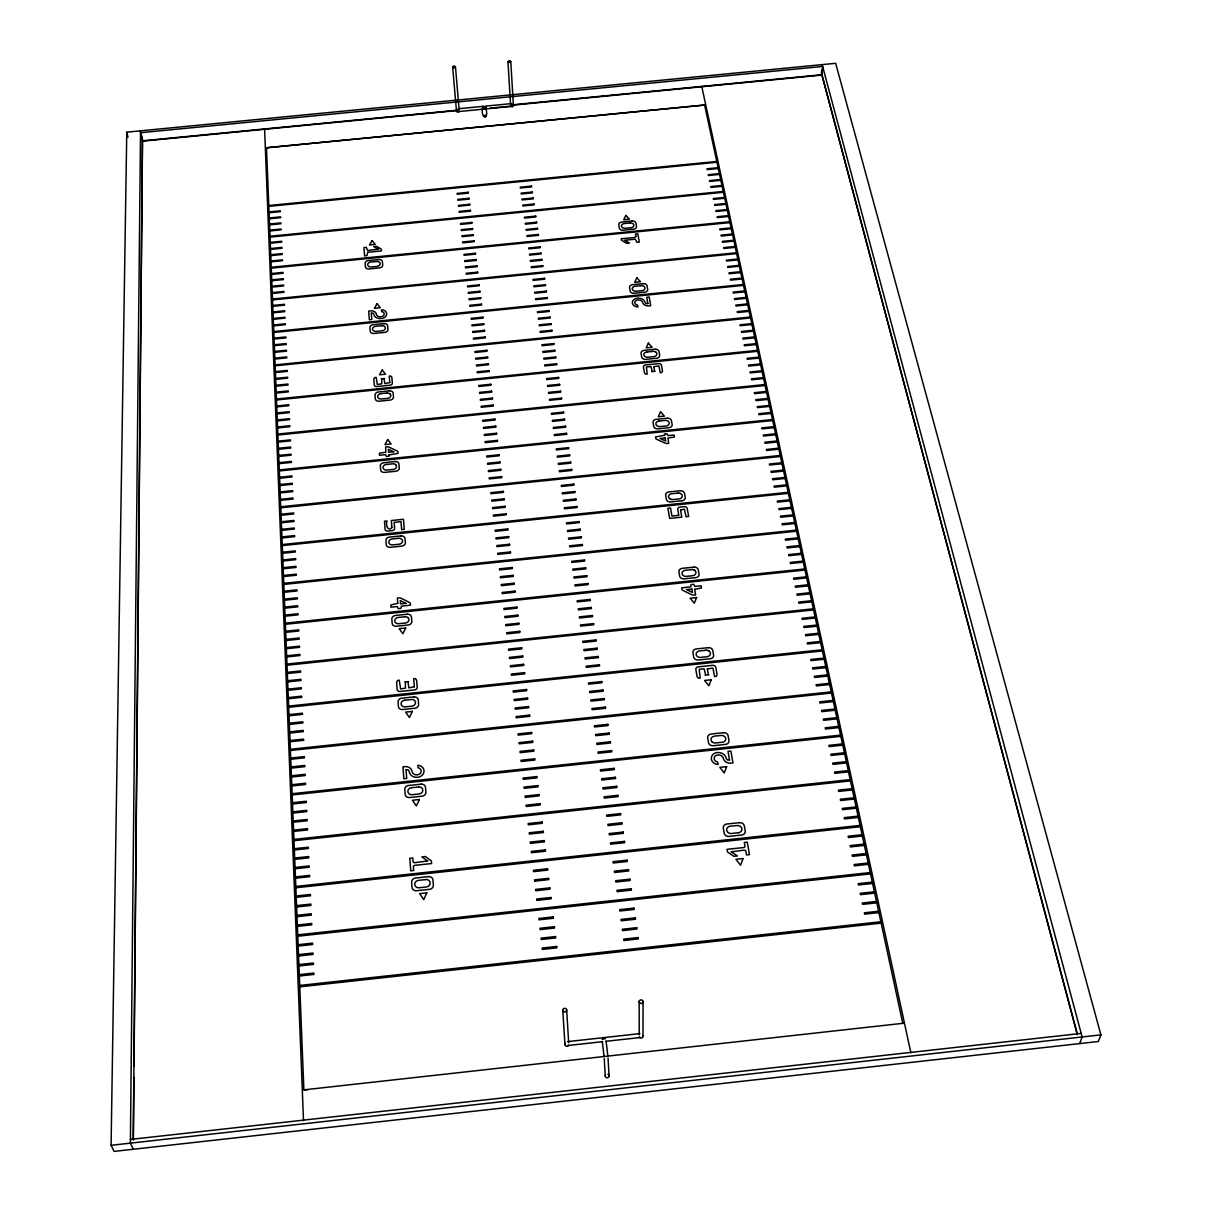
<?xml version="1.0" encoding="UTF-8"?>
<svg xmlns="http://www.w3.org/2000/svg" width="1212" height="1212" viewBox="0 0 1212 1212"><rect width="100%" height="100%" fill="white"/><g stroke="black" fill="none" stroke-linecap="round" stroke-linejoin="round"><path stroke-width="1.5" d="M642.996 1036.502L643.057 1001.476M133.244 1139.644L142.44 140.819L456.788 110.247M133.365 1139.886L133.926 1077.392M134.032 1066.121L142.531 139.274L141.683 135.699M140.531 130.835L130.396 1143.143L133.275 1149.264M111.095 1145.295L126.76 132.169L835.659 63.312L1100.905 1034.881L1098.345 1041.502L114.079 1151.4L111.095 1145.295L1100.905 1034.881M704.611 105.035L266.488 147.773L704.611 105.035L902.834 1023.579M511.994 104.959L511.934 103.929L510.555 104.05L507.949 61.691L509.237 60.6L510.767 61.418L513.433 105.868L512.191 106.944L510.676 106.126M510.767 61.418L509.494 62.494L507.949 61.691M485.694 107.701C489.784 121.245 479.77 119.155 482.83 106.338M483.558 116.14L484.133 115.261M459.197 110.898C459.636 113.443 454.53 111.625 457.424 110.383M455.47 66.751C452.743 70.402 452.015 63.706 455.47 66.751L459.09 109.065M821.751 69.599L821.433 73.25L1077.286 1034.563M1079.68 1043.577L1082.134 1036.972L822.16 64.63M483.679 107.201L484.83 106.565M485.664 108.429L483.982 108.429M567.564 1041.638L639.951 1033.609M567.973 1045.517L602.546 1041.684M605.833 1041.32L640.375 1037.502M266.488 147.773L303.879 1089.861L902.895 1023.322M307.696 1089.694L303.879 1089.861M130.441 1139.431L1081.18 1033.412M295.804 886.442L860.156 825.402M295.849 887.775L860.444 826.69M296.183 896.001L310.439 894.456L310.499 895.789L296.228 897.334M862.171 834.704L848.142 836.235L848.415 837.522L862.459 836.007M296.561 905.622L310.863 904.076L310.923 905.425L296.607 906.97M864.201 844.082L850.127 845.597L850.4 846.915L864.474 845.385M534.643 881.154L548.854 879.609L548.703 878.291L534.492 879.836L534.659 881.306M296.94 915.318L311.287 913.757L311.348 915.105L297.001 916.666M866.232 853.506L852.112 855.036L852.4 856.354L866.519 854.824M297.334 925.059L311.726 923.483L311.772 924.847L297.379 926.407M868.277 862.989L854.127 864.52L854.399 865.838L868.565 864.307M297.728 934.861L870.337 872.534M297.773 936.225L870.625 873.867M298.107 944.709L312.59 943.133L312.651 944.496L298.167 946.087M872.413 882.109L858.172 883.669L858.46 885.002L872.701 883.442M298.5 954.617L313.014 953.041L313.075 954.42L298.561 956.01M874.488 891.759L860.217 893.32L860.49 894.668L874.791 893.108M298.894 964.601L313.453 963.01L313.514 964.388L298.955 965.979M876.594 901.47L862.262 903.031L862.55 904.379L876.882 902.819M299.303 974.63L313.908 973.039L313.969 974.433L299.349 976.024M878.7 911.227L864.338 912.803L864.626 914.166L878.988 912.591M299.728 985.447L880.972 921.741M299.788 986.841L881.26 923.12M291.41 775.786L305.151 774.317L305.197 775.559L291.456 777.013M836.901 717.655L823.372 719.095L823.615 720.307L837.159 718.852M291.759 784.725L305.545 783.24L305.591 784.497L291.804 785.967M838.78 726.352L825.205 727.806L825.463 729.018L839.037 727.564M292.122 793.724L840.673 735.123M292.168 794.966L840.931 736.335M292.471 802.738L306.333 801.253L306.394 802.511L292.531 803.995M842.567 743.91L828.917 745.365L829.175 746.592L842.84 745.122M292.834 811.828L306.742 810.343L306.787 811.601L292.88 813.085M844.476 752.758L830.796 754.212L831.053 755.455L844.749 753.985M293.198 820.963L307.136 819.463L307.197 820.736L293.243 822.236M846.4 761.651L832.674 763.121L832.947 764.363L846.673 762.893M293.562 830.159L307.545 828.66L307.59 829.932L293.622 831.432M848.339 770.605L834.568 772.074L834.841 773.332L848.597 771.847M293.94 839.416L850.279 779.619M293.986 840.704L850.551 780.876M294.304 848.703L308.363 847.188L308.409 848.476L294.349 849.991M852.233 788.664L838.386 790.148L838.659 791.406L852.506 789.921M294.667 858.051L308.772 856.536L308.833 857.838L294.728 859.353M854.202 797.769L840.325 799.253L840.583 800.526L854.475 799.026M295.046 867.459L309.181 865.929L309.242 867.247L295.092 868.762M856.172 806.919L842.264 808.419L842.522 809.692L856.445 808.192M295.425 876.912L309.605 875.382L309.651 876.7L295.47 878.23M858.172 816.13L844.203 817.63L844.476 818.918L858.444 817.418M286.638 655.783L299.864 654.389L299.909 655.54L286.683 656.919M811.661 600.728L798.632 602.106L798.859 603.212L811.888 601.849M286.971 664.07L813.388 608.803M287.017 665.221L813.631 609.939M287.305 672.357L300.591 670.963L300.652 672.13L287.35 673.524M815.146 616.893L802.041 618.271L802.283 619.408L815.388 618.029M287.638 680.72L300.97 679.326L301.015 680.477L287.683 681.886M816.903 625.044L803.768 626.422L804.01 627.558L817.146 626.18M287.971 689.128L301.334 687.719L301.379 688.886L288.017 690.295M818.676 633.225L805.495 634.618L805.738 635.755L818.918 634.376M288.305 697.582L301.712 696.173L301.758 697.339L288.35 698.763M820.448 641.466L807.237 642.86L807.48 644.011L820.691 642.618M288.638 706.096L822.236 649.768M288.683 707.278L822.478 650.92M288.986 714.625L302.455 713.201L302.515 714.383L289.032 715.807M824.039 658.071L810.752 659.48L811.01 660.631L824.281 659.237M289.32 723.216L302.833 721.776L302.894 722.973L289.365 724.412M825.842 666.448L812.525 667.857L812.782 669.024L826.099 667.615M289.668 731.851L303.212 730.412L303.273 731.624L289.713 733.063M827.66 674.857L814.312 676.281L814.555 677.447L827.917 676.038M290.001 740.547L303.591 739.108L303.651 740.305L290.062 741.759M829.493 683.326L816.1 684.75L816.358 685.916L829.735 684.507M290.365 749.289L831.326 691.855M290.41 750.516L831.583 693.037M290.698 758.061L304.363 756.606L304.424 757.833L290.759 759.288M833.174 700.385L819.721 701.824L819.963 703.021L833.432 701.581M291.047 766.893L304.757 765.439L304.818 766.666L291.107 768.135M835.038 708.99L821.539 710.429L821.781 711.641L835.295 710.202M425.745 879.594L418.61 880.336A4.227 3.757 -12.9 0 0 414.777 884.502A4.227 3.757 -12.9 0 0 415.822 886.639L416.64 887.245A4.227 3.757 -12.9 0 0 419.216 887.745L426.351 886.987A4.227 3.757 -12.5 0 0 429.124 880.579L428.306 880.094A4.227 3.757 -12.5 0 0 425.73 879.488M281.926 536.901L294.637 535.598L294.683 536.643L281.972 537.961M786.633 484.845L774.104 486.148L774.317 487.179L786.861 485.876M282.229 544.552L788.239 492.314M282.275 545.612L788.467 493.345M282.532 552.217L295.304 550.899L295.349 551.96L282.578 553.278M789.86 499.783L777.256 501.086L777.483 502.132L790.072 500.829M282.835 559.929L295.652 558.611L295.698 559.686L282.881 561.005M791.481 507.298L778.846 508.616L779.074 509.661L791.709 508.343M283.154 567.686L295.986 566.352L296.031 567.443L283.184 568.761M793.118 514.858L780.452 516.176L780.679 517.236L793.345 515.918M283.456 575.488L296.334 574.155L296.379 575.23L283.502 576.564M794.754 522.463L782.058 523.781L782.285 524.841L794.981 523.523M283.775 583.336L796.405 530.129M283.82 584.426L796.632 531.189M284.078 591.198L297.016 589.85L297.076 590.956L284.123 592.304M798.057 537.795L785.3 539.113L785.527 540.188L798.299 538.855M284.396 599.122L297.364 597.774L297.425 598.88L284.441 600.228M799.723 545.521L786.936 546.839L787.164 547.915L799.965 546.597M284.714 607.091L297.728 605.727L297.773 606.848L284.759 608.197M801.405 553.278L788.588 554.611L788.815 555.702L801.647 554.354M285.032 615.09L298.076 613.742L298.122 614.848L285.078 616.211M803.086 561.08L790.239 562.429L790.466 563.504L803.329 562.171M285.35 623.165L804.783 568.943M285.396 624.286L805.026 570.034M285.668 631.24L298.788 629.861L298.834 630.997L285.714 632.361M806.495 576.821L793.557 578.169L793.799 579.26L806.722 577.912M285.987 639.375L299.137 637.997L299.197 639.133L286.032 640.512M808.207 584.745L795.239 586.108L795.481 587.214L808.434 585.85M286.32 647.556L299.5 646.178L299.561 647.314L286.365 648.693M809.919 592.713L796.935 594.077L797.163 595.198L810.161 593.835M411.58 787.709L418.504 786.997M277.275 419.913L289.486 418.685L289.532 419.655L277.321 420.897M761.984 370.736L749.955 371.963L750.152 372.917L762.197 371.69M277.563 426.957L289.789 425.715L289.835 426.7L277.593 427.942M763.469 377.614L751.41 378.841L751.607 379.795L763.681 378.568M277.851 434.047L764.969 384.522M277.881 435.032L765.166 385.492M278.124 441.138L290.41 439.88L290.456 440.88L278.169 442.122M766.454 391.446L754.334 392.673L754.546 393.642L766.666 392.415M278.412 448.273L290.728 447.031L290.774 448.016L278.442 449.273M767.969 398.415L755.803 399.657L756.015 400.627L768.181 399.384M278.699 455.454L291.047 454.197L291.092 455.197L278.73 456.454M769.484 405.414L757.288 406.656L757.5 407.641L769.696 406.399M278.972 462.681L291.365 461.408L291.41 462.423L279.018 463.681M770.999 412.459L758.788 413.701L758.985 414.686L771.211 413.428M279.275 469.938L772.529 419.549M279.305 470.953L772.741 420.534M279.563 477.225L292.001 475.952L292.047 476.967L279.593 478.24M774.059 426.639L761.787 427.897L762 428.881L774.271 427.639M279.851 484.542L292.334 483.27L292.38 484.285L279.881 485.573M775.604 433.79L763.302 435.047L763.515 436.047L775.816 434.79M280.139 491.905L292.653 490.633L292.698 491.648L280.184 492.936M777.15 440.971L764.817 442.228L765.03 443.244L777.377 441.971M280.426 499.314L292.971 498.026L293.016 499.056L280.472 500.344M778.71 448.198L766.348 449.455L766.56 450.47L778.937 449.197M280.729 506.767L780.286 455.47M280.775 507.813L780.498 456.469M281.032 514.236L293.637 512.934L293.683 513.979L281.063 515.282M781.861 462.742L769.423 464.014L769.635 465.029L782.073 463.757M281.32 521.751L293.971 520.448L294.016 521.493L281.366 522.796M783.437 470.074L770.968 471.362L771.196 472.377L783.664 471.089M281.623 529.311L294.304 528.008L294.349 529.053L281.669 530.356M785.028 477.437L772.529 478.725L772.756 479.755L785.255 478.467M404.853 616.772L398.293 617.438A3.878 3.181 -9.1 0 0 396.051 618.332A3.878 3.181 -9.1 0 0 394.733 620.968A3.878 3.181 -9.1 0 0 395.688 622.771L396.445 623.286A3.878 3.181 -9.1 0 0 398.793 623.695L405.369 623.029A3.878 3.181 -8.9 0 0 407.611 622.12A3.878 3.181 -8.9 0 0 408.914 619.483A3.878 3.181 -8.9 0 0 407.944 617.605M705.99 650.268L699.339 650.95A3.954 3.288 3.1 0 0 697.233 656.434L698.036 656.965A3.954 3.288 3.1 0 0 700.491 657.389L707.157 656.707A3.954 3.288 3.4 0 0 709.232 651.117M404.687 700.248L411.429 699.551A3.984 3.363 -9.7 0 1 413.837 699.9L414.61 700.521A3.984 3.363 -9.7 0 1 411.974 706.157L405.232 706.854A3.984 3.348 -10 0 1 402.808 706.414L402.036 705.884A3.984 3.348 -10 0 1 404.687 700.157M272.518 299.925L736.699 253.626M272.745 305.454L284.441 304.288L284.487 305.182L272.776 306.348M737.866 259.02L726.321 260.186L726.503 261.05L738.063 259.898M273.003 311.923L284.729 310.757L284.775 311.651L273.033 312.832M739.229 265.352L727.654 266.504L727.836 267.382L739.426 266.231M273.261 318.438L285.017 317.256L285.047 318.165L273.291 319.332M740.608 271.7L729.003 272.851L729.185 273.745L740.79 272.579M273.518 324.967L285.305 323.786L285.335 324.695L273.548 325.876M741.986 278.078L730.351 279.245L730.533 280.139L742.168 278.972M273.776 331.558L743.365 284.502M273.821 332.467L743.562 285.396M274.033 338.133L285.88 336.951L285.926 337.875L274.079 339.057M744.759 290.941L733.063 292.107L733.26 293.001L744.956 291.834M274.306 344.769L286.168 343.587L286.214 344.496L274.336 345.693M746.153 297.41L734.442 298.591L734.623 299.485L746.35 298.303M274.563 351.435L286.471 350.238L286.502 351.162L274.594 352.359M747.562 303.909L735.82 305.091L736.002 306L747.759 304.818M274.836 358.131L286.759 356.934L286.805 357.873L274.866 359.07M748.971 310.454L737.199 311.635L737.396 312.544L749.167 311.363M275.094 364.888L750.395 317.029M275.139 365.812L750.592 317.953M275.366 371.63L287.35 370.417L287.395 371.357L275.397 372.569M751.819 323.619L739.987 324.816L740.184 325.725L752.016 324.543M275.639 378.432L287.653 377.22L287.698 378.159L275.669 379.371M753.243 330.255L741.38 331.452L741.577 332.376L753.455 331.179M275.912 385.249L287.956 384.037L288.001 384.992L275.942 386.204M754.682 336.921L742.804 338.118L743.001 339.042L754.894 337.845M276.185 392.127L288.259 390.9L288.305 391.855L276.215 393.082M756.136 343.617L744.213 344.829L744.41 345.753L756.333 344.556M276.457 399.036L757.591 350.359M276.487 399.99L757.788 351.298M276.73 405.944L288.865 404.717L288.91 405.687L276.76 406.914M759.045 357.116L747.077 358.328L747.274 359.267L759.257 358.055M277.003 412.913L289.168 411.686L289.214 412.656L277.048 413.883M760.515 363.918L748.516 365.13L748.713 366.069L760.727 364.857M678.069 493.117L671.766 493.738A3.742 2.954 1.1 0 0 668.766 495.663A3.742 2.954 1.1 0 0 669.706 498.693L670.478 499.147M691.658 569.61L685.189 570.261A3.833 3.121 2 0 0 683.098 575.473L683.901 575.958A3.833 3.121 2 0 0 686.28 576.367L692.764 575.7A3.848 3.121 2.2 0 0 694.809 570.413M268.776 205.525L716.792 161.454M268.806 206.358L716.974 162.256M269.034 211.918L280.32 210.812L280.366 211.645L269.064 212.767M718.155 167.695L706.99 168.801L707.157 169.619L718.322 168.513M269.261 217.963L280.593 216.842L280.623 217.675L269.306 218.796M719.413 173.589L708.232 174.695L708.414 175.513L719.595 174.407M269.503 224.023L280.866 222.902L280.896 223.75L269.534 224.856M720.701 179.512L709.49 180.618L709.671 181.436L720.882 180.33M269.746 230.113L281.123 228.992L281.169 229.825L269.776 230.962M721.988 185.451L710.747 186.572L710.929 187.39L722.155 186.284M269.988 236.249L723.276 191.451M270.034 237.097L723.458 192.284M270.231 242.37L281.669 241.249L281.699 242.097L270.276 243.233M724.564 197.435L713.277 198.556L713.459 199.389L724.746 198.268M270.488 248.551L281.941 247.415L281.972 248.278L270.518 249.399M725.867 203.465L714.565 204.586L714.732 205.419L726.049 204.298M270.73 254.747L282.214 253.611L282.245 254.475L270.761 255.611M537.477 228.326L526.084 229.447L526.19 230.295L537.598 229.174L537.461 228.22M727.185 209.525L715.837 210.646L716.019 211.494L727.367 210.373M270.973 260.989L282.487 259.838L282.517 260.716L271.003 261.853M728.488 215.615L717.125 216.736L717.307 217.584L728.67 216.463M271.23 267.261L729.806 221.735M271.261 268.14L730.003 222.599M271.473 273.533L283.032 272.382L283.078 273.261L271.503 274.412M731.139 227.871L719.716 229.007L719.898 229.856L731.321 228.72M271.73 279.866L283.32 278.715L283.35 279.593L271.761 280.745M732.472 234.037L721.034 235.173L721.216 236.037L732.654 234.901M271.973 286.214L283.593 285.062L283.638 285.941L272.018 287.092M733.805 240.249L722.337 241.385L722.519 242.249L734.002 241.112M272.23 292.592L283.881 291.441L283.911 292.319L272.261 293.486M735.154 246.475L723.655 247.627L723.837 248.49L735.351 247.339M272.488 299.031L736.502 252.747M646.89 351.98L652.889 351.404M380.992 393.658L387.052 393.052M659.01 421.079L665.161 420.473A3.651 2.818 0.5 0 1 667.403 420.746L668.16 421.261A3.651 2.818 0.5 0 1 669.069 424.064A3.651 2.818 0.5 0 1 666.161 425.973L659.995 426.579A3.636 2.818 0.4 0 1 657.752 426.23L656.995 425.791A3.636 2.818 0.4 0 1 656.086 422.912A3.636 2.818 0.4 0 1 658.995 421.003M386.461 464.454L392.688 463.832A3.681 2.863 -7.8 0 1 394.915 464.12L395.627 464.65M458.636 108.732L483.8 106.292M485.754 106.095L510.888 103.656M513.312 104.747L821.948 74.72L1077.377 1034.306M456.818 110.58L142.516 141.168L140.501 132.729L822.645 66.448L821.933 75.068L513.282 105.096M490.496 108.095L512.055 106.005M458.924 111.534L511.161 106.459M381.704 325.695L375.781 326.286A3.5 2.591 -7.3 0 0 372.811 327.982A3.5 2.591 -7.3 0 0 373.402 330.649L374.069 331.058A3.5 2.591 -7.3 0 0 376.19 331.391L382.128 330.8A3.5 2.591 -7.2 0 0 385.098 329.028A3.5 2.591 -7.2 0 0 384.492 326.361M485.194 106.565L486.224 107.201M485.497 115.125L486.285 115.867M680.386 493.481L681.159 493.951A3.742 2.954 1.3 0 1 682.098 496.89A3.742 2.954 1.3 0 1 679.114 498.905L672.796 499.526A3.742 2.954 1.1 0 1 670.478 499.162M694.037 570.004L694.824 570.488M655.813 352.147L655.086 351.738A3.56 2.682 0 0 0 652.874 351.328M389.916 393.824L389.234 393.4A3.591 2.727 -7.5 0 0 387.052 392.976M709.247 651.208L708.444 650.692A3.954 3.288 3.4 0 0 705.975 650.177M712.141 741.956L712.989 742.501A4.06 3.469 4.8 0 0 715.504 742.971L722.352 742.259A4.06 3.469 5.1 0 0 725.7 738.411A4.06 3.469 5.1 0 0 724.488 736.457L723.64 735.911A4.06 3.469 5.1 0 0 721.125 735.457L714.292 736.154A4.06 3.469 4.8 0 0 712.141 741.956M407.944 617.681L407.202 617.181A3.878 3.181 -8.9 0 0 404.838 616.696M126.76 132.169L128.002 137.229M701.748 86.416L910.879 1052.849M606.106 1041.138L607.818 1055.682M484.921 116.004L485.042 116.943M483.406 106.792L483.527 107.732M602.319 1041.562L604.015 1056.106M608.045 1058.031L609.045 1075.802M604.243 1058.455L605.288 1076.226M457.712 109.201L457.803 110.231M452.652 67.024L456.515 111.398M562.777 1010.338L564.974 1044.683M566.671 1009.914L568.67 1042.684M264.595 128.942L303.5 1120.615M639.163 1001.43L639.209 1034.866M568.61 1045.183A1.909 1.803 -3.7 0 1 565.883 1046.017A1.909 1.803 -3.7 0 1 565.383 1043.365M602.137 1039.563A1.909 0.803 -7.3 0 1 602.334 1039.351M602.622 1039.154A1.909 0.803 -7.3 0 1 603.47 1038.851M603.955 1038.76A1.909 0.803 -7.3 0 1 605.303 1038.851M642.86 1035.593A1.909 1.788 5.5 0 1 641.83 1037.911A1.909 1.788 5.5 0 1 639.345 1036.911M607.909 1074.362A1.894 1.803 2.1 0 1 608.909 1076.726A1.894 1.803 2.1 0 1 606.424 1077.665A1.894 1.803 2.1 0 1 605.424 1075.302M655.798 352.071A3.56 2.682 0 0 1 656.692 354.813A3.56 2.682 0 0 1 653.844 356.631L647.829 357.222A3.545 2.682 -0.2 0 1 645.632 356.889L644.905 356.464A3.545 2.682 -0.2 0 1 644.026 353.737A3.545 2.682 -0.2 0 1 646.875 351.919M691.643 569.519A3.848 3.121 2.2 0 1 694.021 569.913M678.053 493.026A3.742 2.954 1.3 0 1 680.371 493.405M386.461 464.378A3.681 2.863 -8 0 0 383.34 466.332A3.681 2.863 -8 0 0 383.977 469.271L384.689 469.726A3.681 2.863 -8 0 0 386.916 470.089L393.158 469.468A3.681 2.863 -7.8 0 0 396.263 467.514A3.681 2.863 -7.8 0 0 395.627 464.575M379.326 262.156A3.424 2.469 -6.9 0 1 379.901 264.701A3.424 2.469 -6.9 0 1 377.008 266.398L371.22 266.958A3.424 2.469 -7.1 0 1 369.145 266.655L368.493 266.261A3.424 2.469 -7.1 0 1 367.918 263.716A3.424 2.469 -7.1 0 1 370.811 262.019L376.599 261.534A3.424 2.469 -6.9 0 1 378.659 261.762M380.977 393.582A3.591 2.727 -7.6 0 0 377.947 395.445A3.591 2.727 -7.6 0 0 378.553 398.248L379.25 398.672A3.591 2.727 -7.6 0 0 381.416 399.021L387.507 398.415A3.591 2.727 -7.5 0 0 390.537 396.551A3.591 2.727 -7.5 0 0 389.916 393.748M381.689 325.634A3.5 2.591 -7.2 0 1 383.81 325.952M411.565 787.618A4.106 3.545 -11.1 0 0 408.853 793.663L409.656 794.224A4.106 3.545 -11.1 0 0 412.141 794.693L419.079 793.981A4.106 3.545 -10.8 0 0 421.776 787.921L420.988 787.467A4.106 3.545 -10.8 0 0 418.488 786.891M397.763 603.334L390.794 604.97L390.961 607.182L397.203 606.561L398.187 608.666L400.899 608.394L401.399 606.167L410.489 605.152L410.368 603.727A2 1.636 -8.6 0 0 409.505 602.515L401.202 598.319A4.03 3.272 -8.9 0 0 398.687 597.895L397.354 598.031L397.763 603.334M391.885 527.478C388.279 532.432 385.083 524.508 387.128 520.963L384.492 521.236L385.098 529.235A2.651 2.106 -8.5 0 0 387.901 531.068L392.127 530.629A2.651 2.106 -8.4 0 0 394.612 528.25L394.158 522.357L401.005 521.66L401.657 529.659L404.293 529.386L403.475 519.281L391.355 520.539L391.885 527.478M388.87 454.985L388.976 456.288L386.386 456.56L385.613 454.682L379.538 455.242L379.386 453.227L385.84 452.258L385.643 446.955L386.916 446.834A3.818 2.954 -7.9 0 1 389.294 447.213L397.157 450.97A1.894 1.47 -7.6 0 1 397.975 452.061L398.081 453.349L388.87 454.985M389.764 382.537L384.84 383.598L384.204 379.477A2.015 1.515 -7.4 0 1 384.568 378.492L381.189 378.826A2.015 1.515 -7.6 0 1 381.704 379.735L381.81 383.825L377.28 384.477L376.22 377.417L374.962 377.538A3.151 2.379 -7.6 0 0 373.857 379.568L374.25 384.901A2.53 1.909 -7.7 0 0 376.917 386.552L389.976 385.219A2.53 1.909 -7.3 0 0 392.34 383.068L391.9 377.75A3.151 2.379 -7.3 0 0 390.491 375.978L389.249 376.099L389.764 382.537M378.356 249.172L367.539 250.505L366.327 247.354L363.933 247.596L364.57 255.883L366.963 255.641L367.675 252.293L381.538 250.884L381.204 249.096L376.599 246.339L373.735 246.627L378.356 249.217M406.065 769.832L406.717 778.452L403.854 778.755L402.96 766.878L405.808 766.575A6.984 5.999 -11.1 0 1 412.171 772.059A4.878 4.197 -10.5 0 0 417.413 774.801A4.03 3.469 -10.5 0 0 421.14 770.908A4.303 3.697 -10.5 0 0 418.079 767.757L417.882 765.287A6.999 6.015 -10.5 0 1 423.685 769.211A6.999 6.015 -10.5 0 1 421.715 775.635L420.988 776.119A6.908 5.954 -10.5 0 1 417.61 777.286A7.999 6.878 -10.5 0 1 409.141 771.499A3.863 3.318 -11.1 0 0 408.035 769.817L406.096 769.726M371.342 313.211L371.811 319.513L369.357 319.756L368.706 311.075L371.16 310.817A5.969 4.393 -7.4 0 1 376.538 314.787A4.166 3.075 -7.1 0 0 380.992 316.771A3.439 2.545 -7.1 0 0 384.219 313.893A3.681 2.712 -7.1 0 0 381.628 311.59L381.492 309.787A5.984 4.409 -7.1 0 1 386.416 312.62A5.984 4.409 -7.1 0 1 384.674 317.332L384.037 317.711A5.908 4.363 -7.1 0 1 381.144 318.589A6.833 5.03 -7.1 0 1 373.963 314.408A3.303 2.424 -7.4 0 0 373.023 313.181L371.342 313.211M707.369 668.994L708.156 673.645A2.242 1.879 3.8 0 0 708.853 674.766L705.096 675.16A2.242 1.879 3.5 0 0 705.384 673.948L704.157 668.888L699.203 669.251L700.157 678.069L698.763 678.22A3.515 2.939 3.4 0 1 696.976 676.023L695.839 669.478A2.803 2.348 3.2 0 1 698.203 666.858L712.611 665.343A2.803 2.348 3.8 0 1 715.807 667.373L716.974 673.902A3.515 2.939 3.9 0 1 716.004 676.387L714.625 676.538L712.868 668.07L707.369 668.994M694.658 589.396L695.612 594.94L694.264 595.077A4.03 3.288 2.4 0 1 691.688 594.653L682.932 590.441A2 1.636 2 0 1 681.947 589.244L681.689 587.835L690.734 586.82L691.022 584.608L693.718 584.335L694.915 586.426L701.127 585.805L701.536 588.002L694.688 589.274M680.568 509.949L681.795 517.145L669.66 518.403L667.918 508.328L670.554 508.055L671.933 516.024L678.796 515.312L677.75 509.449A2.651 2.106 1.4 0 1 680.008 507.086L684.219 506.646A2.651 2.106 1.5 0 1 687.219 508.464L688.658 516.433L686.022 516.706L684.386 509.176L680.568 509.949M664.661 435.305L655.556 436.941L655.783 438.214A1.894 1.47 0.4 0 0 656.707 439.289L664.979 443.062A3.833 2.969 0.6 0 0 667.433 443.44L668.691 443.304L667.963 438.017L674.372 437.047L674.008 435.047L667.979 435.608L666.994 433.745L664.434 434.002L664.661 435.305M653.844 366.615L654.48 370.402A2.015 1.53 0.1 0 0 655.086 371.311L651.708 371.645A2.015 1.53 -0.1 0 0 651.98 370.66L650.95 366.554L646.39 366.948L647.208 374.038L645.951 374.16A3.166 2.394 -0.1 0 1 644.375 372.387L643.451 367.084A2.53 1.909 -0.2 0 1 645.632 364.933L658.616 363.63A2.53 1.909 0.1 0 1 661.464 365.266L662.419 370.569A3.166 2.394 0.2 0 1 661.51 372.584L660.252 372.72L658.889 365.918L653.844 366.615M635.861 236.507L634.709 237.446L621.226 238.794L621.468 240.143L626.634 243.339L629.498 243.051L624.725 240.249L635.361 239.173L636.906 242.309L639.3 242.082L637.815 233.825L635.436 234.052L635.861 236.507M729.533 759.969L727.548 759.969A3.863 3.318 5.8 0 1 726.276 758.303A8.029 6.893 5.2 0 0 717.186 752.546A6.939 5.954 5.2 0 0 713.913 753.697L713.247 754.212A7.014 6.03 5.2 0 0 711.823 760.591A7.014 6.03 5.2 0 0 718.065 764.484L717.625 762.045A4.318 3.712 5.2 0 1 714.232 758.879A4.045 3.469 5.2 0 1 717.625 755A4.909 4.212 5.2 0 1 723.155 757.742A6.999 5.999 5.8 0 0 730.139 763.227L732.987 762.924L730.866 751.092L728.018 751.395L729.533 759.969M731.245 851.839L737.426 855.945L733.896 856.339L728.048 852.369A1.803 1.591 7.5 0 1 727.336 851.309L727.003 849.339L743.592 847.552A1.621 1.439 8.2 0 0 744.941 845.946L744.304 842.431L747.243 842.113L749.486 854.642L746.547 854.96L745.91 851.415A1.636 1.439 8.4 0 0 744.047 850.157L731.245 851.839M414.337 686.75L408.868 687.886L408.141 682.81A2.242 1.879 -9.5 0 1 408.535 681.598L404.778 681.992A2.242 1.863 -9.8 0 1 405.353 683.113L405.505 688.143L400.627 688.961L399.248 680.22L397.854 680.371A3.5 2.924 -9.9 0 0 396.642 682.856L397.127 689.416A2.803 2.348 -10 0 0 400.096 691.461L414.595 689.931A2.803 2.348 -9.4 0 0 417.201 687.295L416.655 680.75A3.5 2.924 -9.3 0 0 415.08 678.553L413.686 678.705L414.337 686.75M647.859 303.561L646.163 303.576A3.303 2.439 -0.3 0 1 645.102 302.364A6.848 5.06 -0.6 0 0 637.482 298.213A5.908 4.378 -0.6 0 0 634.649 299.076L634.073 299.455A5.984 4.424 -0.6 0 0 632.725 304.151A5.984 4.424 -0.6 0 0 637.966 306.954L637.648 305.166A3.681 2.712 -0.6 0 1 634.815 302.879A3.454 2.545 -0.6 0 1 637.8 300.015A4.181 3.091 -0.6 0 1 642.466 301.97A5.969 4.409 -0.3 0 0 648.299 305.939L650.738 305.697L649.193 297.031L646.753 297.273L647.859 303.561M427.624 860.944L414.746 862.702A1.621 1.439 -12.6 0 1 413.019 861.444L412.762 857.914L409.823 858.232L410.762 870.807L413.716 870.489L413.443 866.944A1.621 1.439 -12.7 0 1 414.943 865.323L431.593 863.535L431.427 861.565A1.788 1.576 -11.7 0 0 430.821 860.505L425.397 856.551L421.867 856.929L427.624 860.944M742.986 858.566L740.577 865.262L735.926 859.323L742.986 858.566M726.655 766.635L724.276 772.968L719.792 767.363L726.655 766.635M711.232 679.765L708.884 685.765L704.551 680.477L711.232 679.765M696.627 597.546L694.309 603.228L690.113 598.228L696.627 597.546M660.51 411.747L658.283 416.761L664.388 416.125L660.51 411.747M426.791 892.85L423.73 899.652L419.67 893.623L426.791 892.85M648.39 343.102L646.193 347.874L652.162 347.268L648.39 343.102M419.382 799.526L416.383 805.95L412.444 800.268L419.382 799.526M636.845 277.745L634.694 282.305L640.512 281.714L636.845 277.745M412.368 711.399L409.444 717.474L405.626 712.111L412.368 711.399M625.846 215.433L623.725 219.781L629.407 219.205L625.846 215.433M405.732 627.983L402.884 633.755L399.187 628.664L405.732 627.983M387.658 439.547L384.946 444.622L391.112 444.001L387.658 439.547M382.204 369.963L379.553 374.796L385.552 374.19L382.204 369.963M377.008 303.712L374.417 308.318L380.28 307.727L377.008 303.712M372.054 240.567L369.508 244.96L375.235 244.4L372.054 240.567M428.487 876.609L415.474 878.018A4.257 3.772 -13 0 0 411.61 882.169L412.019 887.472A4.257 3.787 -13.2 0 0 416.443 890.744L429.518 889.335A4.257 3.787 -12.3 0 0 433.366 885.154L432.926 879.851A4.242 3.772 -12.2 0 0 428.487 876.609M547.597 868.777L533.432 870.307L533.568 871.625L547.748 870.095L547.597 868.777M627.165 860.156L613.03 861.687L613.211 863.005L627.346 861.474L627.165 860.156M628.513 869.64L614.332 871.17L614.514 872.488L628.695 870.958L628.513 869.64M549.824 887.851L535.583 889.411L535.734 890.744L549.975 889.184L549.824 887.851M629.861 879.17L615.651 880.715L615.832 882.033L630.058 880.488L629.861 879.17M550.96 897.486L536.658 899.031L536.81 900.38L551.112 898.819L550.96 897.486M631.225 888.76L616.969 890.305L617.15 891.638L631.422 890.093L631.225 888.76M553.233 916.908L538.855 918.469L539.007 919.832L553.384 918.257L553.233 916.908M633.967 908.106L619.635 909.667L619.817 911.015L634.164 909.454L633.967 908.106M554.384 926.695L539.961 928.271L540.113 929.634L554.535 928.059L554.384 926.695M635.361 917.863L620.968 919.423L621.165 920.787L635.558 919.226L635.361 917.863M555.535 936.558L541.067 938.133L541.234 939.512L555.687 937.921L555.535 936.558M636.755 927.68L622.332 929.256L622.513 930.619L636.951 929.043L636.755 927.68M556.687 946.466L542.188 948.057L542.34 949.435L556.853 947.845L556.687 946.466M638.148 937.558L623.68 939.133L623.877 940.512L638.345 938.921L638.148 937.558M533.674 749.97L520.024 751.425L520.16 752.637L533.81 751.182L533.674 749.97M610.363 741.789L596.743 743.244L596.91 744.471L610.545 743.017L610.363 741.789M723.519 732.699L711.065 734.033A4.09 3.5 4.6 0 0 707.687 737.85L708.535 742.729A4.09 3.5 4.7 0 0 713.095 745.728L725.609 744.395A4.09 3.5 5.3 0 0 728.973 740.547L728.094 735.684A4.09 3.484 5.2 0 0 723.519 732.699M534.704 758.803L521.008 760.257L521.16 761.484L534.856 760.03L534.704 758.803M611.621 750.592L597.955 752.046L598.122 753.273L611.787 751.819L611.621 750.592M421.17 784.164L408.535 785.512A4.136 3.575 -11.3 0 0 404.778 789.451L405.156 794.466A4.136 3.575 -11.3 0 0 409.459 797.541L422.14 796.178A4.136 3.575 -10.7 0 0 425.897 792.239L425.488 787.239A4.121 3.575 -10.6 0 0 421.17 784.164M536.795 776.604L523.023 778.074L523.16 779.331L536.931 777.846L536.795 776.604M614.136 768.332L600.394 769.802L600.561 771.044L614.302 769.575L614.136 768.332M537.84 785.588L524.038 787.073L524.175 788.315L537.992 786.846L537.84 785.588M615.408 777.286L601.622 778.755L601.803 780.013L615.575 778.528L615.408 777.286M538.901 794.617L525.054 796.102L525.205 797.36L539.052 795.875L538.901 794.617M616.681 786.285L602.864 787.77L603.046 789.012L616.863 787.542L616.681 786.285M539.961 803.707L526.084 805.192L526.22 806.465L540.113 804.965L539.961 803.707M617.968 795.33L604.106 796.814L604.288 798.087L618.15 796.587L617.968 795.33M542.112 822.024L528.144 823.539L528.296 824.811L542.264 823.312L542.112 822.024M620.559 813.585L606.621 815.085L606.803 816.358L620.741 814.858L620.559 813.585M543.203 831.265L529.189 832.78L529.341 834.068L543.355 832.553L543.203 831.265M621.862 822.797L607.894 824.296L608.06 825.584L622.044 824.084L621.862 822.797M544.279 840.567L530.235 842.082L530.386 843.385L544.43 841.855L544.279 840.567M623.18 832.053L609.166 833.568L609.348 834.856L623.362 833.341L623.18 832.053M739.578 822.645L726.761 824.024A4.212 3.697 6.9 0 0 723.306 828.069L724.2 833.235A4.212 3.697 7.1 0 0 728.927 836.416L741.789 835.023A4.227 3.697 7.7 0 0 745.228 830.962L744.304 825.796A4.212 3.681 7.6 0 0 739.578 822.645M545.385 849.915L531.295 851.43L531.447 852.733L545.536 851.218L545.385 849.915M624.498 841.37L610.454 842.885L610.621 844.188L624.68 842.673L624.498 841.37M519.766 631.331L506.631 632.709L506.767 633.846L519.903 632.467L519.766 631.331M593.592 623.604L580.472 624.968L580.639 626.104L593.744 624.725L593.592 623.604M521.69 647.738L508.479 649.117L508.616 650.268L521.827 648.875L521.69 647.738M595.91 639.936L582.73 641.315L582.881 642.466L596.062 641.072L595.91 639.936M522.66 655.995L509.419 657.389L509.54 658.54L522.796 657.146L522.66 655.995M597.077 648.162L583.851 649.556L584.017 650.708L597.243 649.314L597.077 648.162M523.629 664.312L510.358 665.706L510.479 666.858L523.766 665.464L523.629 664.312M598.243 656.449L585.002 657.843L585.154 658.995L598.41 657.601L598.243 656.449M708.323 647.662L696.203 648.935A3.969 3.303 3 0 0 692.916 652.571L693.703 657.177A3.984 3.318 3.1 0 0 698.142 660.01L710.308 658.737A3.984 3.318 3.6 0 0 713.595 655.086L712.762 650.48A3.969 3.303 3.5 0 0 708.323 647.662M524.614 672.66L511.297 674.069L511.434 675.235L524.751 673.827L524.614 672.66M599.425 664.767L586.138 666.176L586.305 667.327L599.592 665.933L599.425 664.767M414.034 696.885L401.733 698.173A4.015 3.378 -10.1 0 0 398.066 701.899L398.43 706.641A4.015 3.378 -10.1 0 0 402.611 709.55L414.943 708.247A4.015 3.378 -9.6 0 0 418.594 704.505L418.216 699.763A4.015 3.378 -9.5 0 0 414.034 696.885M526.584 689.507L513.191 690.931L513.327 692.097L526.72 690.688L526.584 689.507M601.819 681.553L588.456 682.977L588.608 684.144L601.985 682.735L601.819 681.553M527.584 698.006L514.161 699.43L514.297 700.612L527.72 699.188L527.584 698.006M603.015 690.022L589.623 691.446L589.774 692.613L603.182 691.204L603.015 690.022M528.583 706.551L515.115 707.975L515.251 709.156L528.72 707.732L528.583 706.551M604.227 698.536L590.789 699.96L590.956 701.142L604.394 699.718L604.227 698.536M529.583 715.125L516.085 716.565L516.221 717.762L529.735 716.322L529.583 715.125M605.439 707.081L591.971 708.52L592.138 709.702L605.606 708.278L605.439 707.081M531.613 732.457L518.039 733.896L518.175 735.108L531.765 733.654L531.613 732.457M607.894 724.337L594.334 725.776L594.501 726.988L608.06 725.549L607.894 724.337M532.644 741.183L519.024 742.638L519.16 743.85L532.78 742.395L532.644 741.183M609.121 733.048L595.531 734.487L595.713 735.699L609.303 734.26L609.121 733.048M738.426 832.75L731.397 833.492A4.181 3.666 7.1 0 1 728.791 832.992L727.927 832.417A4.181 3.666 7.1 0 1 730.094 826.19L737.123 825.554A4.181 3.666 7.5 0 1 739.714 826.023L740.593 826.614A4.181 3.666 7.5 0 1 741.85 828.69A4.197 3.666 7.5 0 1 738.426 832.75M505.995 513.797L493.375 515.1L493.496 516.145L506.131 514.842L505.995 513.797M576.957 506.48L564.353 507.767L564.504 508.813L577.109 507.51L576.957 506.48M682.083 500.707L670.554 501.904A3.772 2.985 1 0 1 666.373 499.359L665.646 495.223A3.757 2.985 1 0 1 668.812 491.936L680.311 490.754A3.772 2.969 1.3 0 1 684.492 493.269L685.235 497.42A3.772 2.985 1.4 0 1 682.083 500.707M401.081 535.901L389.431 537.098A3.803 3.03 -8.6 0 0 385.946 540.461L386.264 544.718A3.803 3.045 -8.6 0 0 390.203 547.309L401.914 546.097A3.803 3.045 -8.2 0 0 405.384 542.734L405.035 538.476A3.803 3.03 -8.2 0 0 401.081 535.901M507.783 528.932L495.087 530.25L495.193 531.31L507.904 529.992L507.783 528.932M579.109 521.569L566.428 522.872L566.58 523.932L579.26 522.614L579.109 521.569M508.676 536.568L495.935 537.886L496.056 538.946L508.798 537.628L508.676 536.568M580.184 529.159L567.474 530.477L567.625 531.538L580.336 530.22L580.184 529.159M509.57 544.233L496.799 545.552L496.92 546.627L509.691 545.309L509.57 544.233M581.275 536.81L568.534 538.128L568.686 539.188L581.427 537.87L581.275 536.81M510.479 551.945L497.677 553.278L497.799 554.338L510.6 553.02L510.479 551.945M582.366 544.491L569.595 545.809L569.731 546.885L582.517 545.567L582.366 544.491M512.297 567.489L499.435 568.822L499.556 569.913L512.418 568.579L512.297 567.489M584.563 559.974L571.716 561.308L571.867 562.398L584.714 561.065L584.563 559.974M513.206 575.321L500.314 576.67L500.435 577.76L513.343 576.412L513.206 575.321M585.669 567.777L572.791 569.125L572.943 570.216L585.82 568.867L585.669 567.777M514.13 583.199L501.207 584.548L501.329 585.638L514.267 584.29L514.13 583.199M586.775 575.624L573.882 576.973L574.018 578.063L586.941 576.73L586.775 575.624M693.946 567.125L682.144 568.352A3.863 3.136 1.8 0 0 678.917 571.806L679.674 576.185A3.878 3.151 1.9 0 0 683.977 578.851L695.824 577.624A3.878 3.136 2.3 0 0 699.036 574.155L698.248 569.792A3.863 3.136 2.3 0 0 693.946 567.125M515.055 591.108L502.101 592.471L502.222 593.562L515.191 592.213L515.055 591.108M587.896 583.517L574.958 584.866L575.109 585.972L588.047 584.623L587.896 583.517M405.884 603.394L400.551 603.94L400.278 600.546L405.884 603.394M407.383 614.226L395.415 615.484A3.909 3.197 -9.2 0 0 391.84 619.014L392.188 623.498A3.909 3.212 -9.3 0 0 396.248 626.256L408.247 624.998A3.909 3.212 -8.8 0 0 411.822 621.453L411.444 616.969A3.909 3.197 -8.8 0 0 407.383 614.226M516.933 607.076L503.889 608.439L504.025 609.545L517.054 608.182L516.933 607.076M590.153 599.425L577.154 600.773L577.306 601.894L590.32 600.531L590.153 599.425M691.81 589.032L686.477 589.577L692.4 592.41L691.81 589.032M517.872 615.12L504.798 616.484L504.934 617.605L518.009 616.241L517.872 615.12M591.289 607.439L578.245 608.803L578.412 609.924L591.456 608.56L591.289 607.439M518.827 623.21L505.722 624.574L505.843 625.71L518.948 624.332L518.827 623.21M592.441 615.499L579.366 616.863L579.518 617.984L592.592 616.62L592.441 615.499M492.451 398.097L480.316 399.324L480.422 400.278L492.557 399.051L492.451 398.097M560.595 391.173L548.491 392.4L548.627 393.37L560.732 392.143L560.595 391.173M493.269 405.05L481.103 406.293L481.209 407.262L493.375 406.02L493.269 405.05M561.58 398.112L549.445 399.339L549.581 400.308L561.717 399.081L561.58 398.112M494.905 419.079L482.679 420.322L482.8 421.306L495.026 420.049L494.905 419.079M563.565 412.095L551.369 413.337L551.505 414.307L563.701 413.065L563.565 412.095M495.738 426.139L483.482 427.397L483.588 428.381L495.844 427.124L495.738 426.139M564.565 419.125L552.339 420.382L552.475 421.352L564.701 420.109L564.565 419.125M496.572 433.245L484.285 434.502L484.391 435.487L496.678 434.229L496.572 433.245M565.565 426.215L553.308 427.457L553.445 428.442L565.716 427.2L565.565 426.215M667.357 418.231L656.146 419.367A3.666 2.833 0.3 0 0 653.056 422.488L653.738 426.427A3.666 2.833 0.3 0 0 657.798 428.836L669.039 427.685A3.666 2.833 0.6 0 0 672.13 424.548L671.418 420.609A3.666 2.833 0.6 0 0 667.357 418.231M497.405 440.38L485.088 441.638L485.194 442.638L497.511 441.38L497.405 440.38M566.58 433.32L554.293 434.578L554.429 435.562L566.716 434.305L566.58 433.32M393.733 451.773L388.658 452.288L388.416 449.228L393.733 451.773M395.112 461.545L383.75 462.696A3.712 2.878 -8.1 0 0 380.341 465.893L380.644 469.938A3.712 2.894 -8.1 0 0 384.492 472.407L395.885 471.241A3.712 2.894 -7.8 0 0 399.278 468.029L398.945 463.984A3.697 2.878 -7.7 0 0 395.112 461.545M499.086 454.773L486.709 456.03L486.83 457.03L499.208 455.773L499.086 454.773M568.61 447.652L556.263 448.925L556.399 449.925L568.761 448.652L568.61 447.652M665.13 437.986L660.085 438.502L665.676 441.047L665.13 437.986M499.935 462.014L487.527 463.287L487.648 464.287L500.056 463.014L499.935 462.014M569.64 454.879L557.262 456.136L557.399 457.151L569.776 455.879L569.64 454.879M500.783 469.302L488.345 470.574L488.466 471.589L500.904 470.317L500.783 469.302M570.67 462.136L558.262 463.408L558.399 464.423L570.807 463.151L570.67 462.136M501.647 476.619L489.178 477.892L489.3 478.922L501.768 477.634L501.647 476.619M571.7 469.423L559.262 470.71L559.399 471.726L571.852 470.453L571.7 469.423M503.374 491.375L490.845 492.663L490.951 493.693L503.495 492.405L503.374 491.375M573.791 484.133L561.277 485.421L561.429 486.451L573.943 485.164L573.791 484.133M504.253 498.814L491.678 500.101L491.799 501.132L504.374 499.844L504.253 498.814M574.836 491.542L562.307 492.829L562.444 493.86L574.988 492.572L574.836 491.542M505.116 506.283L492.526 507.586L492.648 508.616L505.237 507.328L505.116 506.283M575.897 498.996L563.322 500.283L563.474 501.329L576.048 500.026L575.897 498.996M479.179 284.85L467.544 286.002L467.635 286.896L479.285 285.729L479.179 284.85M544.582 278.321L532.962 279.472L533.083 280.366L544.703 279.199L544.582 278.321M479.937 291.259L468.256 292.425L468.362 293.304L480.028 292.137L479.937 291.259M545.476 284.699L533.841 285.865L533.962 286.759L545.612 285.593L545.476 284.699M480.679 297.682L468.983 298.864L469.089 299.758L480.785 298.591L480.679 297.682M546.4 291.122L534.719 292.289L534.84 293.183L546.521 292.016L546.4 291.122M643.208 283.623L632.528 284.699A3.484 2.56 -0.7 0 0 629.573 287.532L630.179 291.107A3.5 2.575 -0.7 0 0 634.027 293.274L644.739 292.198A3.5 2.575 -0.4 0 0 647.693 289.35L647.057 285.774A3.484 2.56 -0.5 0 0 643.208 283.623M481.437 304.151L469.726 305.333L469.817 306.227L481.543 305.06L481.437 304.151M547.309 297.561L535.613 298.743L535.734 299.637L547.43 298.455L547.309 297.561M384.022 323.619L373.205 324.695A3.53 2.606 -7.4 0 0 369.948 327.604L370.221 331.255A3.53 2.621 -7.4 0 0 373.872 333.482L384.719 332.391A3.53 2.621 -7.1 0 0 387.961 329.482L387.658 325.816A3.53 2.606 -7.1 0 0 384.022 323.619M482.967 317.18L471.195 318.362L471.286 319.271L483.073 318.089L482.967 317.18M549.157 310.545L537.401 311.726L537.522 312.635L549.278 311.454L549.157 310.545M483.739 323.755L471.922 324.937L472.029 325.846L483.846 324.664L483.739 323.755M550.081 317.089L538.295 318.271L538.416 319.18L550.203 317.998L550.081 317.089M484.512 330.346L472.68 331.527L472.771 332.452L484.618 331.255L484.512 330.346M551.005 323.665L539.204 324.846L539.325 325.77L551.142 324.574L551.005 323.665M485.285 336.966L473.422 338.163L473.528 339.087L485.391 337.89L485.285 336.966M551.945 330.27L540.113 331.452L540.234 332.376L552.081 331.179L551.945 330.27M486.845 350.313L474.922 351.525L475.028 352.45L486.966 351.253L486.845 350.313M553.839 343.572L541.946 344.769L542.067 345.693L553.975 344.496L553.839 343.572M487.633 357.04L475.68 358.252L475.786 359.191L487.754 357.979L487.633 357.04M554.793 350.268L542.855 351.48L542.991 352.404L554.929 351.207L554.793 350.268M488.436 363.797L476.452 365.009L476.558 365.948L488.542 364.736L488.436 363.797M555.747 357.01L543.794 358.207L543.915 359.146L555.884 357.949L555.747 357.01M655.041 349.253L644.102 350.359A3.575 2.697 -0.3 0 0 641.072 353.343L641.724 357.085A3.575 2.697 -0.3 0 0 645.678 359.373L656.646 358.252A3.575 2.697 0 0 0 659.661 355.283L658.995 351.525A3.575 2.697 0 0 0 655.041 349.253M489.224 370.584L477.21 371.811L477.316 372.751L489.33 371.539L489.224 370.584M556.702 363.767L544.718 364.979L544.855 365.918L556.838 364.706L556.702 363.767M389.431 390.87L378.341 391.991A3.606 2.742 -7.7 0 0 375.023 395.036L375.311 398.869A3.621 2.742 -7.7 0 0 379.053 401.217L390.158 400.081A3.621 2.742 -7.4 0 0 393.476 397.036L393.173 393.188A3.606 2.742 -7.4 0 0 389.431 390.87M490.83 384.265L478.755 385.492L478.861 386.446L490.936 385.234L490.83 384.265M558.641 377.402L546.597 378.629L546.733 379.583L558.777 378.356L558.641 377.402M491.633 391.158L479.543 392.385L479.649 393.355L491.754 392.127L491.633 391.158M559.611 384.28L547.536 385.492L547.673 386.461L559.747 385.234L559.611 384.28M398.612 538.31L392.218 538.946A3.787 3.015 -8.5 0 0 388.764 542.309A3.772 3.015 -8.5 0 0 389.688 544.021L390.415 544.491A3.772 3.015 -8.5 0 0 392.703 544.885L399.096 544.249A3.772 3.015 -8.3 0 0 402.551 540.885A3.772 3.015 -8.3 0 0 401.627 539.173L400.899 538.704A3.772 3.015 -8.3 0 0 398.612 538.31M468.332 192.299L457.106 193.405L457.197 194.238L468.438 193.132L468.332 192.299M531.477 186.087L520.266 187.193L520.372 188.011L531.598 186.906L531.477 186.087M469.029 198.268L457.772 199.374L457.863 200.207L469.135 199.101L469.029 198.268M532.326 192.026L521.084 193.147L521.205 193.965L532.447 192.859L532.326 192.026M469.741 204.267L458.454 205.389L458.545 206.222L469.832 205.101L469.741 204.267M533.174 198.01L521.902 199.116L522.024 199.95L533.295 198.844L533.174 198.01M470.438 210.297L459.136 211.403L459.227 212.251L470.544 211.13L470.438 210.297M534.022 204.01L522.736 205.131L522.842 205.964L534.144 204.858L534.022 204.01M471.862 222.432L460.499 223.553L460.59 224.402L471.968 223.281L471.862 222.432M535.749 216.115L524.402 217.236L524.508 218.084L535.871 216.948L535.749 216.115M472.589 228.538L461.181 229.674L461.287 230.522L472.68 229.386L472.589 228.538M536.613 222.205L525.235 223.326L525.357 224.175L536.734 223.053L536.613 222.205M473.301 234.673L461.878 235.81L461.984 236.658L473.407 235.537L473.301 234.673M632.134 221.008L621.711 222.054A3.409 2.454 -1.1 0 0 618.802 224.75L619.393 228.159A3.409 2.454 -1.1 0 0 623.135 230.219L633.588 229.189A3.409 2.454 -0.8 0 0 636.497 226.462L635.876 223.069A3.409 2.454 -0.9 0 0 632.134 221.008M474.028 240.84L462.575 241.976L462.666 242.839L474.119 241.703L474.028 240.84M538.355 234.461L526.917 235.598L527.038 236.461L538.476 235.325L538.355 234.461M378.856 259.535L368.296 260.58A3.439 2.485 -7.1 0 0 365.13 263.352L365.388 266.852A3.439 2.5 -7.1 0 0 368.948 268.958L379.538 267.897A3.439 2.5 -6.9 0 0 382.704 265.125L382.416 261.64A3.439 2.485 -6.9 0 0 378.856 259.535M475.483 253.263L463.984 254.414L464.075 255.277L475.589 254.141L475.483 253.263M540.113 246.854L528.629 247.99L528.75 248.854L540.234 247.718L540.113 246.854M476.21 259.519L464.681 260.671L464.787 261.55L476.316 260.398L476.21 259.519M540.991 253.081L529.492 254.232L529.599 255.096L541.113 253.944L540.991 253.081M476.952 265.807L465.393 266.958L465.499 267.837L477.058 266.685L476.952 265.807M541.885 259.353L530.341 260.489L530.462 261.368L542.006 260.216L541.885 259.353M477.695 272.124L466.105 273.276L466.211 274.154L477.786 273.003L477.695 272.124M542.779 265.64L531.22 266.791L531.341 267.67L542.9 266.519L542.779 265.64M630.073 222.963L624.347 223.508A3.394 2.439 -1 0 0 621.468 226.22A3.378 2.439 -1 0 0 622.423 227.583L623.12 227.962A3.378 2.439 -1 0 0 625.21 228.265L630.937 227.72A3.394 2.439 -0.9 0 0 633.664 226.053A3.394 2.439 -0.9 0 0 632.846 223.569L632.164 223.266A3.394 2.439 -0.9 0 0 630.058 222.887M641.103 285.668L635.255 286.229A3.469 2.545 -0.7 0 0 632.452 287.895A3.469 2.545 -0.7 0 0 633.285 290.501L633.997 290.895A3.469 2.545 -0.7 0 0 636.148 291.213L642.012 290.653A3.469 2.545 -0.5 0 0 644.799 288.91A3.469 2.545 -0.5 0 0 643.951 286.305L643.254 285.971A3.469 2.545 -0.5 0 0 641.087 285.593M563.489 1011.566A1.97 1.833 -3.7 0 0 566.671 1010.384A1.97 1.833 -3.7 0 0 564.019 1008.429A1.97 1.833 -3.7 0 0 563.489 1011.566M639.921 1003.127A1.97 1.818 4.5 0 0 643.057 1001.96A1.97 1.818 4.5 0 0 640.36 1000.006A1.97 1.818 4.5 0 0 639.921 1003.127"/></g></svg>
